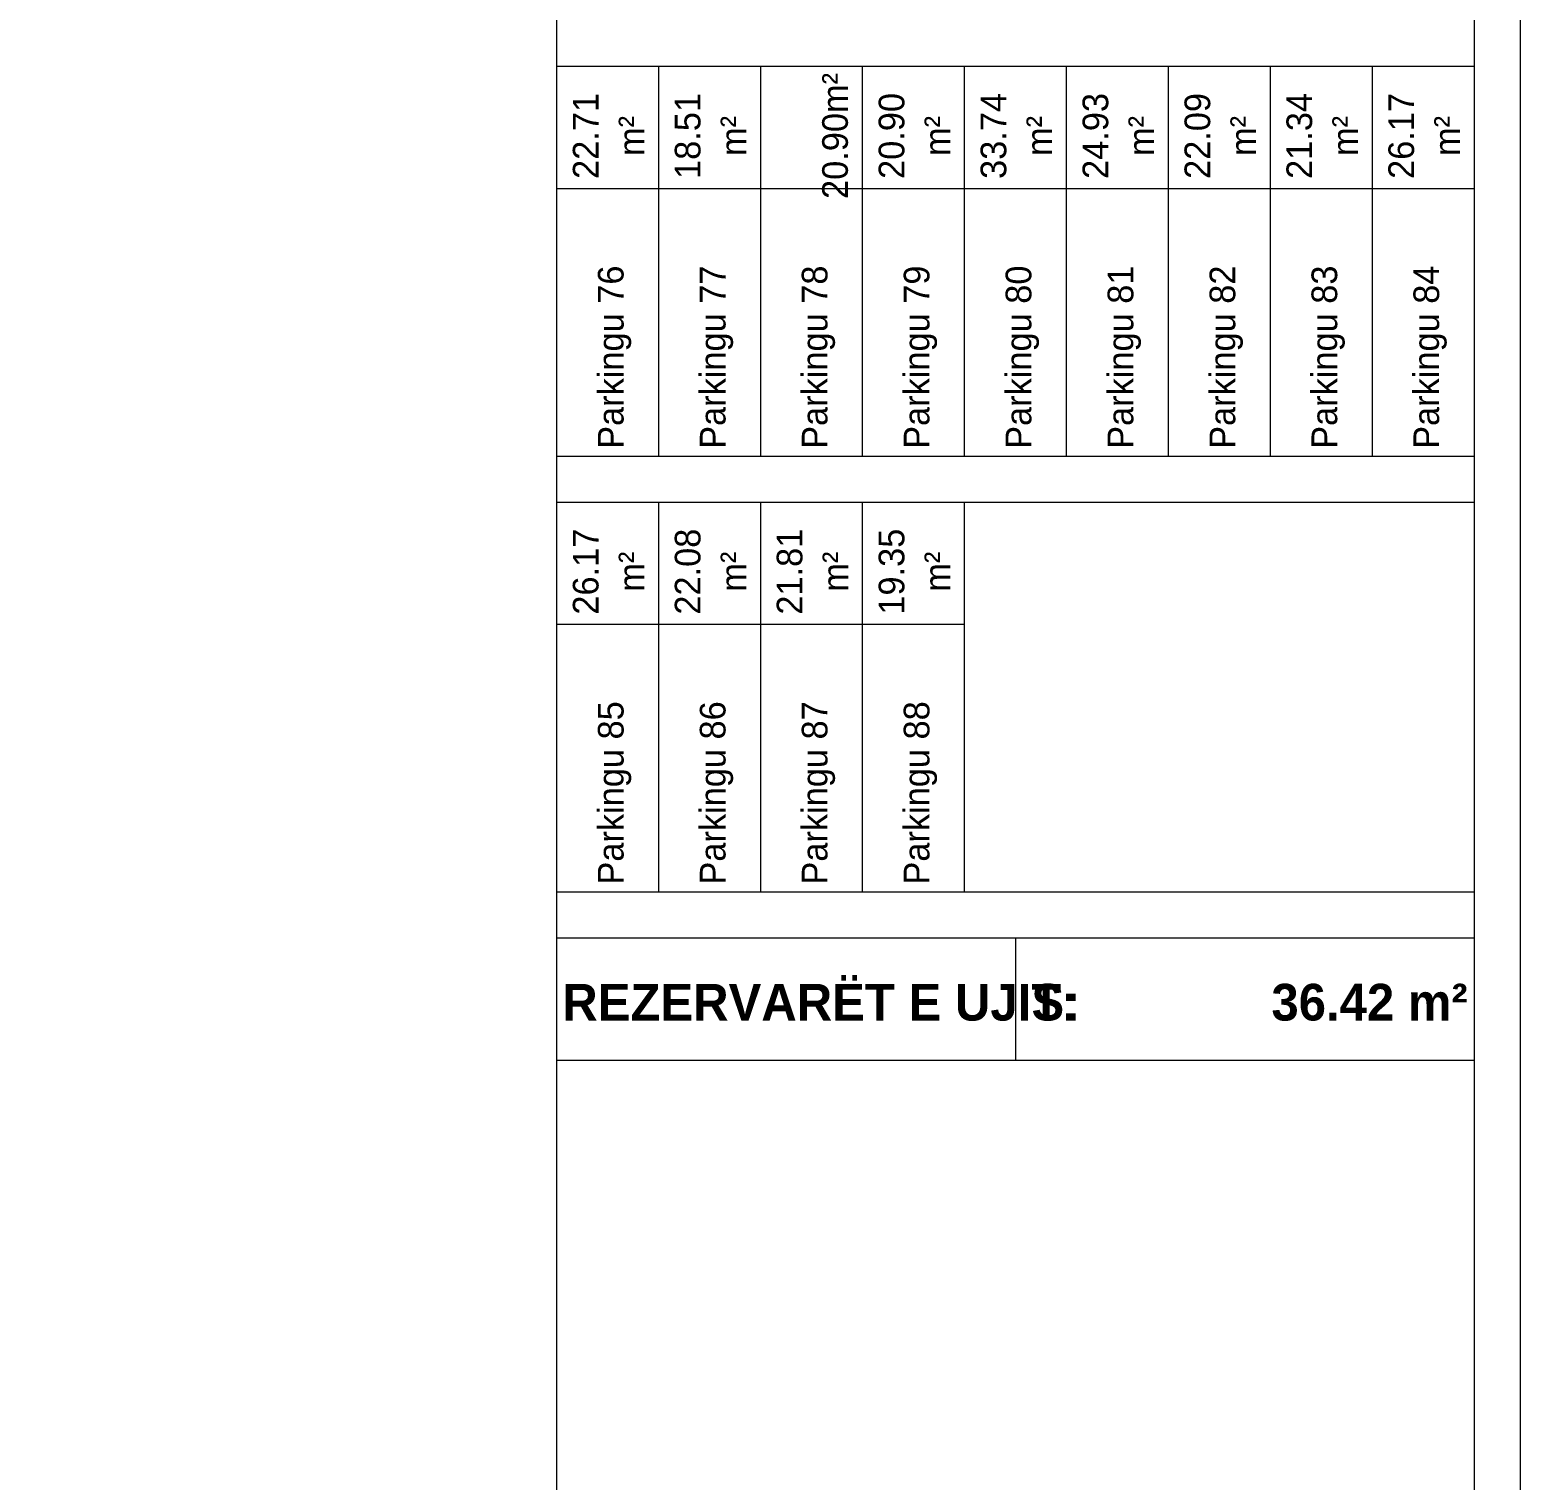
# Model space of a CAD drawing. Header units: millimetres. Extents: x 172821 to 253959, y -37564 to 16413.
# Drawn here: x 239134 to 248880, y -9619 to -132 of the extents above; entities that cross this region are included whole.
import ezdxf

# ---------------------------------------------------------------- set-up
doc = ezdxf.new("R2010")
doc.units = ezdxf.units.MM
doc.header["$MEASUREMENT"] = 0
doc.layers.add('02. Tabela Projekti zbatues_Pen_No__1', color=7, linetype='Continuous', lineweight=13)
doc.layers.add('02. Tabela Projekti zbatues_Pen_No__161', color=7, linetype='Continuous', lineweight=13, true_color=0x6a6a6a)
doc.layers.add('02. Tabela Projekti zbatues_Pen_No__176', color=7, linetype='Continuous', lineweight=15, true_color=0x93a0c6)
doc.styles.add('GENERATED_STYLE_2', font='')
doc.styles.add('GENERATED_STYLE_3', font='')
doc.styles.get('GENERATED_STYLE_2').set_extended_font_data('Century Gothic', bold=True)
doc.styles.get('GENERATED_STYLE_3').set_extended_font_data('Century Gothic')

msp = doc.modelspace()

# ---------------------------------------------------------------- linework, layer by layer
at = {"layer": '02. Tabela Projekti zbatues_Pen_No__161', "color": 251, "linetype": 'Continuous', "lineweight": 13, "true_color": 0x6a6a6a}
for points in [[(248880.1, -35625.5), (177900.1, -35625.5), (177900.1, 14474.5), (248880.1, 14474.5)], [(248580.1, -35325.5), (178200.1, -35325.5), (178200.1, 14174.5), (248580.1, 14174.5)]]:
    msp.add_lwpolyline(points, close=True, dxfattribs=at)
for points in [[(242580.1, -27778.6), (242580.1, 14174.5)], [(248580.1, -373.1), (242580.1, -373.1)], [(243246.7, -2923.1), (243246.7, -373.1)], [(243913.4, -2923.1), (243913.4, -373.1)], [(244580.1, -2923.1), (244580.1, -373.1)], [(245246.7, -2923.1), (245246.7, -373.1)], [(245913.4, -2923.1), (245913.4, -373.1)], [(246580.1, -2923.1), (246580.1, -373.1)], [(247246.7, -2923.1), (247246.7, -373.1)], [(247913.4, -2923.1), (247913.4, -373.1)], [(248580.1, -1173.1), (242580.1, -1173.1)], [(248580.1, -2923.1), (242580.1, -2923.1)], [(248580.1, -3223.1), (242580.1, -3223.1)], [(243246.7, -5773.1), (243246.7, -3223.1)], [(243913.4, -5773.1), (243913.4, -3223.1)], [(244580.1, -5773.1), (244580.1, -3223.1)], [(245246.7, -5773.1), (245246.7, -3223.1)], [(245246.7, -4023.1), (242580.1, -4023.1)], [(248580.1, -5773.1), (242580.1, -5773.1)], [(248580.1, -6073.1), (242580.1, -6073.1)], [(245580.1, -6073.1), (245580.1, -6873.1)], [(248580.1, -6873.1), (242580.1, -6873.1)]]:
    msp.add_lwpolyline(points, dxfattribs=at)

# ---------------------------------------------------------------- texts
at = {"layer": '02. Tabela Projekti zbatues_Pen_No__1', "color": 7, "linetype": 'Continuous', "lineweight": 13, "insert": (244485.8, -826.5), "char_height": 168, "width": 642.857, "attachment_point": 8, "rotation": 90, "style": 'GENERATED_STYLE_3'}
msp.add_mtext('\\A1;{\\pqc;\\fCentury Gothic|b0|i0|c0|p34;20.90\\fCentury Gothic|b0|i0|c0|p34;m²}', dxfattribs=at)
at = {"layer": '02. Tabela Projekti zbatues_Pen_No__1', "color": 7, "linetype": 'Continuous', "lineweight": 13, "char_height": 168, "attachment_point": 8, "rotation": 90, "line_spacing_factor": 1.0699, "style": 'GENERATED_STYLE_3'}
for s, insert in [('\\A1;{\\pqc;\\fCentury Gothic|b0|i0|c0|p34;2\\fCentury Gothic|b0|i0|c0|p34;2.71\\P\\pqc;\\fCentury Gothic|b0|i0|c0|p34;m²}', (243152.5, -826.5)), ('\\A1;{\\pqc;\\fCentury Gothic|b0|i0|c0|p34;18.51\\P\\pqc;\\fCentury Gothic|b0|i0|c0|p34;m²}', (243819.2, -826.5)), ('\\A1;{\\pqc;\\fCentury Gothic|b0|i0|c0|p34;20.90\\P\\pqc;\\fCentury Gothic|b0|i0|c0|p34;m²}', (245152.5, -826.5)), ('\\A1;{\\pqc;\\fCentury Gothic|b0|i0|c0|p34;33.74\\P\\pqc;\\fCentury Gothic|b0|i0|c0|p34;m²}', (245819.2, -826.5)), ('\\A1;{\\pqc;\\fCentury Gothic|b0|i0|c0|p34;24.\\fCentury Gothic|b0|i0|c0|p34;9\\fCentury Gothic|b0|i0|c0|p34;3\\P\\pqc;\\fCentury Gothic|b0|i0|c0|p34;m²}', (246485.8, -826.5)), ('\\A1;{\\pqc;\\fCentury Gothic|b0|i0|c0|p34;22.09\\P\\pqc;\\fCentury Gothic|b0|i0|c0|p34;m²}', (247152.5, -826.5)), ('\\A1;{\\pqc;\\fCentury Gothic|b0|i0|c0|p34;21.34\\P\\pqc;\\fCentury Gothic|b0|i0|c0|p34;m²}', (247819.2, -826.5)), ('\\A1;{\\pqc;\\fCentury Gothic|b0|i0|c0|p34;26.17\\P\\pqc;\\fCentury Gothic|b0|i0|c0|p34;m²}', (248485.8, -826.5)), ('\\A1;{\\pqc;\\fCentury Gothic|b0|i0|c0|p34;2\\fCentury Gothic|b0|i0|c0|p34;6.17\\P\\pqc;\\fCentury Gothic|b0|i0|c0|p34;m²}', (243152.5, -3676.5)), ('\\A1;{\\pqc;\\fCentury Gothic|b0|i0|c0|p34;22.08\\P\\pqc;\\fCentury Gothic|b0|i0|c0|p34;m²}', (243819.2, -3676.5)), ('\\A1;{\\pqc;\\fCentury Gothic|b0|i0|c0|p34;2\\fCentury Gothic|b0|i0|c0|p34;1.81\\P\\pqc;\\fCentury Gothic|b0|i0|c0|p34;m²}', (244485.8, -3676.5)), ('\\A1;{\\pqc;\\fCentury Gothic|b0|i0|c0|p34;19.35\\P\\pqc;\\fCentury Gothic|b0|i0|c0|p34;m²}', (245152.5, -3676.5))]:
    msp.add_mtext(s, dxfattribs=dict(at, insert=insert))
at = {"layer": '02. Tabela Projekti zbatues_Pen_No__1', "color": 7, "linetype": 'Continuous', "lineweight": 13, "char_height": 168, "attachment_point": 7, "rotation": 90, "style": 'GENERATED_STYLE_3'}
for s, insert in [('\\A1;{\\pql;\\fCentury Gothic|b0|i0|c0|p34;Parkingu \\fCentury Gothic|b0|i0|c0|p34;76}', (243067.4, -2873.1)), ('\\A1;{\\pql;\\fCentury Gothic|b0|i0|c0|p34;Parkingu \\fCentury Gothic|b0|i0|c0|p34;77}', (243734, -2873.1)), ('\\A1;{\\pql;\\fCentury Gothic|b0|i0|c0|p34;Parkingu \\fCentury Gothic|b0|i0|c0|p34;78}', (244400.7, -2873.1)), ('\\A1;{\\pql;\\fCentury Gothic|b0|i0|c0|p34;Parkingu \\fCentury Gothic|b0|i0|c0|p34;79}', (245067.4, -2873.1)), ('\\A1;{\\pql;\\fCentury Gothic|b0|i0|c0|p34;Parkingu \\fCentury Gothic|b0|i0|c0|p34;80}', (245734, -2873.1)), ('\\A1;{\\pql;\\fCentury Gothic|b0|i0|c0|p34;Parkingu \\fCentury Gothic|b0|i0|c0|p34;81}', (246400.7, -2873.1)), ('\\A1;{\\pql;\\fCentury Gothic|b0|i0|c0|p34;Parkingu \\fCentury Gothic|b0|i0|c0|p34;82}', (247067.4, -2873.1)), ('\\A1;{\\pql;\\fCentury Gothic|b0|i0|c0|p34;Parkingu \\fCentury Gothic|b0|i0|c0|p34;83}', (247734, -2873.1)), ('\\A1;{\\pql;\\fCentury Gothic|b0|i0|c0|p34;Parkingu \\fCentury Gothic|b0|i0|c0|p34;84}', (248400.7, -2873.1)), ('\\A1;{\\pql;\\fCentury Gothic|b0|i0|c0|p34;Parkingu \\fCentury Gothic|b0|i0|c0|p34;85}', (243067.4, -5723.1)), ('\\A1;{\\pql;\\fCentury Gothic|b0|i0|c0|p34;Parkingu \\fCentury Gothic|b0|i0|c0|p34;86}', (243734, -5723.1)), ('\\A1;{\\pql;\\fCentury Gothic|b0|i0|c0|p34;Parkingu \\fCentury Gothic|b0|i0|c0|p34;87}', (244400.7, -5723.1)), ('\\A1;{\\pql;\\fCentury Gothic|b0|i0|c0|p34;Parkingu \\fCentury Gothic|b0|i0|c0|p34;88}', (245067.4, -5723.1))]:
    msp.add_mtext(s, dxfattribs=dict(at, insert=insert))
at = {"layer": '02. Tabela Projekti zbatues_Pen_No__176', "color": 253, "linetype": 'Continuous', "lineweight": 15, "true_color": 0x93a0c6, "char_height": 240, "style": 'GENERATED_STYLE_2'}
for s, insert, attachment_point in [('\\A1;{\\pql;\\fCentury Gothic|b1|i0|c0|p34;REZERVARËT E UJIT\\fCentury Gothic|b1|i0|c0|p34;:}', (242615.7, -6616.3), 7), ('\\A1;{\\pqr;\\fCentury Gothic|b1|i0|c0|p34;S:              \\fCentury Gothic|b1|i0|c0|p34;36.42 m²}', (248537.7, -6616.3), 9)]:
    msp.add_mtext(s, dxfattribs=dict(at, insert=insert, attachment_point=attachment_point))

doc.saveas('drawing.dxf')
